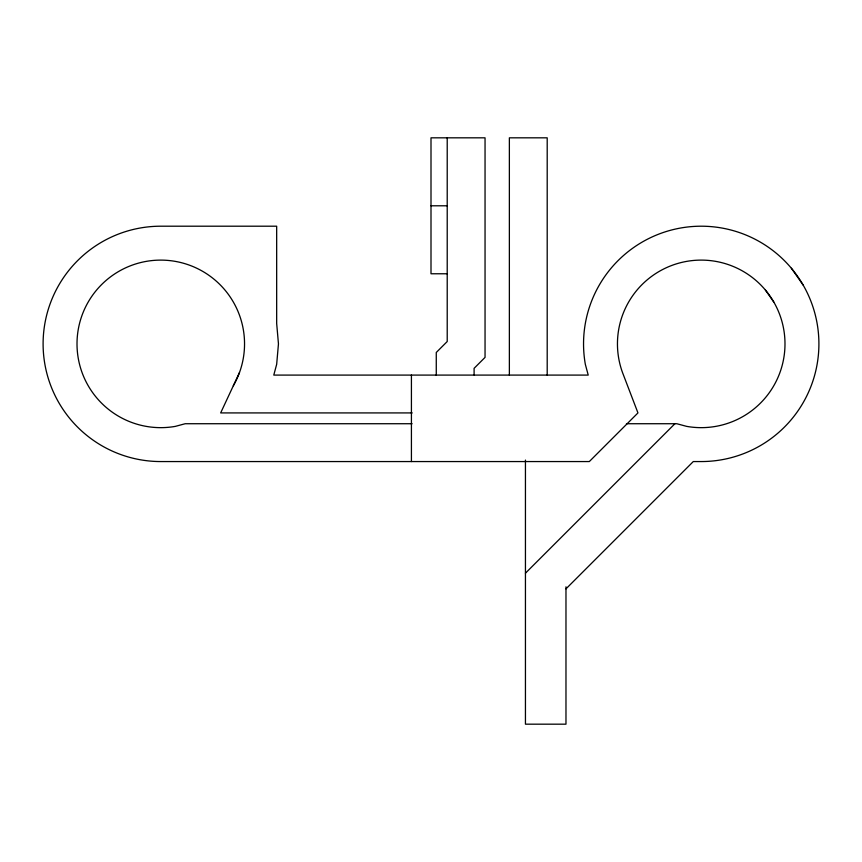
<?xml version="1.0" encoding="UTF-8"?>
<svg xmlns="http://www.w3.org/2000/svg" width="862" height="862" viewBox="0 0 862 862"><rect width="100%" height="100%" fill="white"/><g stroke="black" fill="none" stroke-linecap="round" stroke-linejoin="round"><path stroke-width="1.29" d="M239.496 372.524L220.661 412.92L412.198 412.92M525.443 573.198L674.914 423.727M565.978 588.865L693.285 461.558L701.215 461.558A117.685 117.685 0 0 0 818.706 337.031A117.685 117.685 0 0 0 687.553 226.997A117.685 117.685 0 0 0 585.33 364.314L588.218 375.089L273.782 375.089L276.67 364.314L278.458 343.873L276.67 323.444L276.67 226.2L160.785 226.2A117.685 117.685 0 0 0 43.1 343.873A117.685 117.685 0 0 0 160.785 461.558L589.317 461.558L637.955 412.92L622.504 372.524A83.765 83.765 0 0 1 686.669 261.38A83.765 83.765 0 0 1 784.991 343.873A83.765 83.765 0 0 1 686.669 426.378L676.799 423.727L626.437 423.727M431 205.792L447.216 205.792M447.216 273.771L431 273.771L431 137.823L485.047 137.823L485.047 357.385L474.1 368.333L474.1 374.927M412.101 423.727L185.201 423.727L175.331 426.378A83.765 83.765 0 0 1 77.149 339.003A83.765 83.765 0 0 1 184.802 263.632A83.765 83.765 0 0 1 233.322 385.756M791.37 268.233L803.136 285.042M765.391 290.031L773.764 301.991M565.978 586.806L565.978 724.177L525.443 724.177L525.443 460.082M547.198 375.089L547.198 137.823L509.367 137.823L509.367 375.089M447.216 137.823L447.216 341.524L436.269 352.472L436.269 375.326M411.422 375.089L411.422 461.558"/></g></svg>
